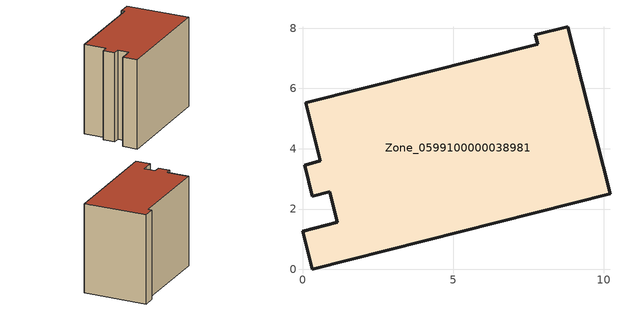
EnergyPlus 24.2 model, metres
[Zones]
Zone_0599100000038981
 floor ground (C_G): 7.72,7.79 8.8,8.05 10.2,2.51 0.32,0 0,1.27 1.16,1.57 0.9,2.57 0.32,2.43 0.07,3.45 0.59,3.6 0.1,5.53 7.8,7.46 z0
 wall outside (C_F): 0.59,3.6 0.07,3.45 0.32,2.43 0.9,2.57 1.16,1.57 0,1.27 0.32,0 10.2,2.51 8.8,8.05 7.72,7.79 7.8,7.46 0.1,5.53 0.59,3.6 z0:8.11
 roof outside (C_R): 7.8,7.46 0.1,5.53 0.59,3.6 0.07,3.45 0.32,2.43 0.9,2.57 1.16,1.57 0,1.27 0.32,0 10.2,2.51 8.8,8.05 7.72,7.79 z8.11
[BUILDING]
Pand.0599100000038981: North Axis=0; Terrain=City; Loads Convergence Tolerance Value=0.04; Temperature Convergence Tolerance Value=0.4; Solar Distribution=FullExterior; Maximum Number of Warmup Days=25; Minimum Number of Warmup Days=1
[Site:Location]
Rotterdam.The.Hague.AP_ZH_NLD Design_Conditions: Latitude=51.96; Longitude=4.45; Time Zone=1; Elevation=-4.5
[SITE:GROUNDTEMPERATURE:BUILDINGSURFACE]
18, 18, 18, 18, 18, 18, 18, 18, 18, 18, 18, 18
[MATERIAL] Thermal Absorptance=0.9; Solar Absorptance=0.7; Visible Absorptance=0.7
Name | Roughness | Thickness | Conductivity | Density | Specific Heat
G.TI.1975-1991 | MediumSmooth | 0.15 | 0.288461 | 540 | 1210
F.TI.1975-1991 | Rough | 0.3 | 0.230769 | 1920 | 840
R.TI.1975-1991 | MediumRough | 0.2 | 0.153846 | 1500 | 1000
[CONSTRUCTION]
C_G: G.TI.1975-1991
C_F: F.TI.1975-1991
C_R: R.TI.1975-1991
[ZONE]
Zone_0599100000038981: Type=1; Multiplier=1; Ceiling Height=Autocalculate; Volume=Autocalculate; Floor Area=autocalculate; Part of Total Floor Area=Yes
[ZONEINFILTRATION:DESIGNFLOWRATE]
Infil_Zone_0599100000038981: Zone or ZoneList or Space or SpaceList=Zone_0599100000038981; Schedule=AlwaysOn; Design Flow Rate Calculation Method=Flow/Area; Flow Rate per Floor Area=0.003; Constant Term Coefficient=1; Temperature Term Coefficient=0; Velocity Term Coefficient=0; Velocity Squared Term Coefficient=0
[HVACTEMPLATE:ZONE:IDEALLOADSAIRSYSTEM]
Zone_0599100000038981: Maximum Heating Supply Air Temperature=50; Minimum Cooling Supply Air Temperature=13; Maximum Heating Supply Air Humidity Ratio=0.0156; Minimum Cooling Supply Air Humidity Ratio=0.0077; Heating Limit=NoLimit; Cooling Limit=NoLimit; Dehumidification Control Type=ConstantSensibleHeatRatio; Cooling Sensible Heat Ratio=0.7; Dehumidification Setpoint=60; Humidification Control Type=None; Humidification Setpoint=30; Outdoor Air Method=None; Outdoor Air Flow Rate per Person=0.00944; Outdoor Air Flow Rate per Zone Floor Area=0; Outdoor Air Flow Rate per Zone=0; Demand Controlled Ventilation Type=None; Outdoor Air Economizer Type=NoEconomizer; Heat Recovery Type=None; Sensible Heat Recovery Effectiveness=0.7; Latent Heat Recovery Effectiveness=0.65
[ZONECONTROL:THERMOSTAT]
ThermostatControl_Zone_0599100000038981: Zone or ZoneList=Zone_0599100000038981; Control Type Schedule=DualSetpointControlType; Control 1=Thermostat_Zone_0599100000038981; Temperature Difference Between Cutout And Setpoint=0
[THERMOSTATSETPOINT:DUALSETPOINT]
Thermostat_Zone_0599100000038981: Heating Setpoint Temperature Schedule=HeatingSetpoint_Zone_0599100000038981; Cooling Setpoint Temperature Schedule=CoolingSetpoint_Zone_0599100000038981
[SCHEDULE:COMPACT]
HeatingSetpoint_Zone_0599100000038981: Through: 12/31, For: AllDays, Until: 24:00, 21
CoolingSetpoint_Zone_0599100000038981: Through: 12/31, For: AllDays, Until: 24:00, 24
DualSetpointControlType: Through: 12/31, For: AllDays, Until: 24:00, 4
AlwaysOn: Through: 12/31, For: AllDays, Until: 24:00, 1
